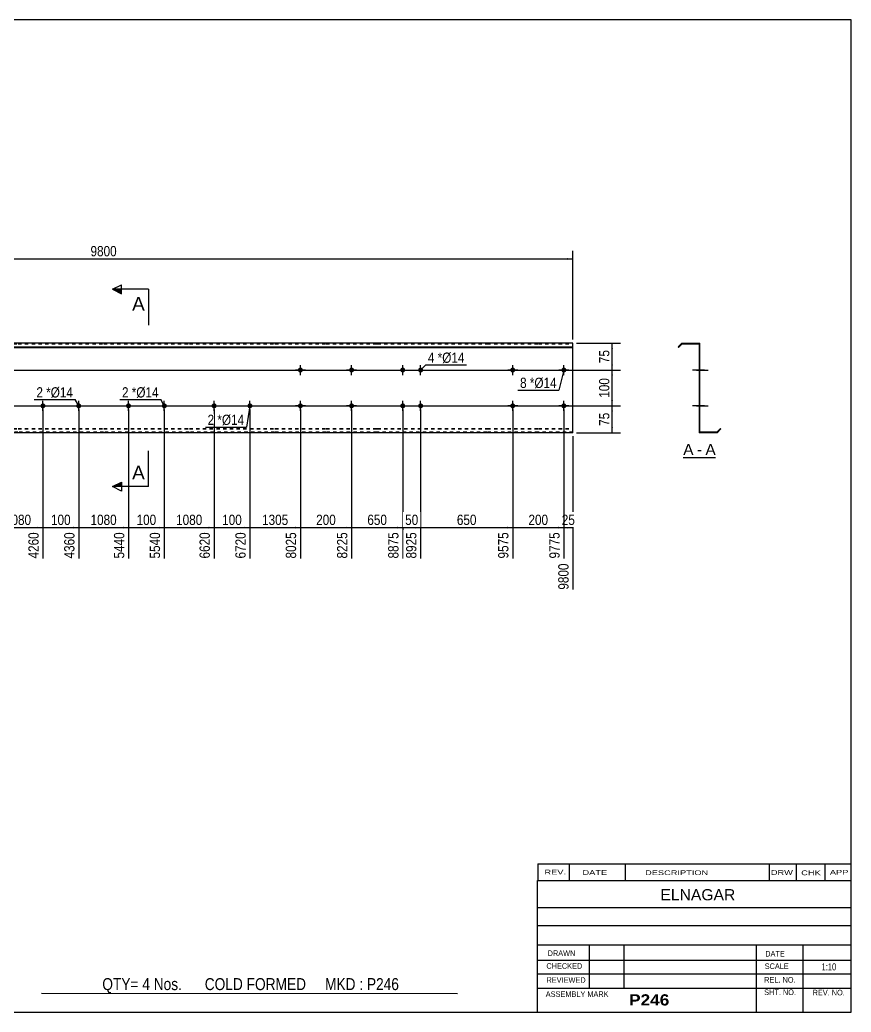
# Model space of a CAD drawing. Header units: millimetres. Extents: x -63 to 340, y -174 to 103.
# Drawn here: x 107.6 to 339.8, y -174.2 to 102.8 of the extents above; entities that cross this region are included whole.
import ezdxf

# ---------------------------------------------------------------- set-up
doc = ezdxf.new("R2010")
doc.units = ezdxf.units.MM
doc.linetypes.add('DXK_LINE_DOT1', pattern=[1.8814, 0.9407, -0.9407])
doc.styles.add('Arial', font='ARIAL.TTF', dxfattribs={"height": 0.2})
doc.styles.add('Arial Bold', font='ARIALBD.TTF', dxfattribs={"height": 0.2})
doc.styles.add('Arial Narrow', font='ARIALN.TTF', dxfattribs={"height": 0.2})

# ---------------------------------------------------------------- blocks, each defined once
blk = doc.blocks.new('Unknown-629092695-1872')
at = {"color": 5, "linetype": 'Continuous'}
for p, q in [((339.77, 102.75), (-60.23, 102.75)), ((-60.23, 102.75), (-60.23, -174.25)), ((339.77, -174.25), (339.77, 102.75)), ((-60.23, -174.25), (339.77, -174.25))]:
    blk.add_line(p, q, dxfattribs=at)
at = {"color": 174, "linetype": 'Continuous', "style": 'Arial'}
blk.add_text('Tekla structures', height=1.9102, rotation=90, dxfattribs=at).set_placement((-60.73, -173.75))
blk = doc.blocks.new('Unknown-629092695-12 - 1238')
at = {"color": 7, "linetype": 'Continuous'}
blk.add_line((292.9, -19.45), (301.93, -19.45), dxfattribs=at)
at = {"color": 0, "linetype": 'Continuous'}
blk.add_wipeout([(295.74, -18.7), (295.74, -15.5), (292.9, -15.5), (292.9, -18.7)], dxfattribs=at)
blk.add_wipeout([(298.13, -18.7), (298.13, -15.5), (296.7, -15.5), (296.7, -18.7)], dxfattribs=at)
at = {"color": 96, "linetype": 'Continuous', "style": 'Arial'}
blk.add_text('A', height=3.06, dxfattribs=at).set_placement((292.9, -18.7))
at = {"color": 0, "linetype": 'Continuous'}
blk.add_wipeout([(301.93, -18.7), (301.93, -15.5), (299.09, -15.5), (299.09, -18.7)], dxfattribs=at)
at = {"color": 96, "linetype": 'Continuous', "style": 'Arial'}
for s, p in [('A', (299.09, -18.7)), ('-', (296.7, -18.7))]:
    blk.add_text(s, height=3.06, dxfattribs=at).set_placement(p)
blk = doc.blocks.new('Bolt-629092695-1223 - 1203')
at = {"linetype": 'Continuous'}
for points in [[(185.27, -5, -1), (186.67, -5, -1)], [(258.85, -5, -1), (260.25, -5, -1)]]:
    blk.add_hatch(color=3, dxfattribs=at).paths.add_polyline_path(points)
at = {"color": 3, "linetype": 'Continuous'}
for p, q in [((187.37, -5), (184.57, -5)), ((185.97, -6.4), (185.97, -3.6)), ((260.95, -5), (258.15, -5)), ((259.55, -6.4), (259.55, -3.6))]:
    blk.add_line(p, q, dxfattribs=at)
blk = doc.blocks.new('Part-629092695-1218 - 1203')
at = {"color": 2, "linetype": 'Continuous'}
for p, q in [((9.6, 12.5), (0, 12.5)), ((0, 12.5), (0, -12.5)), ((0, 11.44), (9.6, 11.44)), ((0, 11.33), (9.6, 11.33)), ((23.89, 12.5), (9.7, 12.5)), ((9.7, 11.44), (23.89, 11.44)), ((9.7, 11.33), (23.89, 11.33)), ((54.59, 12.5), (23.99, 12.5)), ((23.99, 11.44), (54.59, 11.44)), ((23.99, 11.33), (54.59, 11.33)), ((68.88, 12.5), (54.69, 12.5)), ((54.69, 11.44), (68.88, 11.44)), ((54.69, 11.33), (68.88, 11.33)), ((83.18, 12.5), (68.98, 12.5)), ((68.98, 11.44), (83.18, 11.44)), ((68.98, 11.33), (83.18, 11.33)), ((107.08, 12.5), (83.28, 12.5)), ((83.28, 11.44), (107.08, 11.44)), ((83.28, 11.33), (107.08, 11.33)), ((130.98, 12.5), (107.18, 12.5)), ((107.18, 11.44), (130.98, 11.44)), ((107.18, 11.33), (130.98, 11.33)), ((154.88, 12.5), (131.08, 12.5)), ((131.08, 11.44), (154.88, 11.44)), ((131.08, 11.33), (154.88, 11.33)), ((178.78, 12.5), (154.98, 12.5)), ((154.98, 11.44), (178.78, 11.44)), ((154.98, 11.33), (178.78, 11.33)), ((193.07, 12.5), (178.88, 12.5)), ((178.88, 11.44), (193.07, 11.44)), ((178.88, 11.33), (193.07, 11.33)), ((207.36, 12.5), (193.17, 12.5)), ((193.17, 11.44), (207.36, 11.44)), ((193.17, 11.33), (207.36, 11.33)), ((238.06, 12.5), (207.46, 12.5)), ((207.46, 11.44), (238.06, 11.44)), ((207.46, 11.33), (238.06, 11.33)), ((252.35, 12.5), (238.16, 12.5)), ((238.16, 11.44), (252.35, 11.44)), ((238.16, 11.33), (252.35, 11.33)), ((262.05, 12.5), (252.45, 12.5)), ((252.45, 11.44), (262.05, 11.44)), ((252.45, 11.33), (262.05, 11.33)), ((262.05, -12.5), (262.05, 12.5)), ((9.6, -12.5), (0, -12.5)), ((23.89, -12.5), (9.7, -12.5)), ((54.59, -12.5), (23.99, -12.5)), ((68.88, -12.5), (54.69, -12.5)), ((83.18, -12.5), (68.98, -12.5)), ((107.08, -12.5), (83.28, -12.5)), ((130.98, -12.5), (107.18, -12.5)), ((154.88, -12.5), (131.08, -12.5)), ((178.78, -12.5), (154.98, -12.5)), ((193.07, -12.5), (178.88, -12.5)), ((207.36, -12.5), (193.17, -12.5)), ((238.06, -12.5), (207.46, -12.5)), ((252.35, -12.5), (238.16, -12.5)), ((262.05, -12.5), (252.45, -12.5))]:
    blk.add_line(p, q, dxfattribs=at)
at = {"color": 7, "linetype": 'DXK_LINE_DOT1'}
for p, q in [((0, 12.35), (9.6, 12.35)), ((9.7, 12.35), (23.89, 12.35)), ((23.99, 12.35), (54.59, 12.35)), ((54.69, 12.35), (68.88, 12.35)), ((68.98, 12.35), (83.18, 12.35)), ((83.28, 12.35), (107.08, 12.35)), ((107.18, 12.35), (130.98, 12.35)), ((131.08, 12.35), (154.88, 12.35)), ((154.98, 12.35), (178.78, 12.35)), ((178.88, 12.35), (193.07, 12.35)), ((193.17, 12.35), (207.36, 12.35)), ((207.46, 12.35), (238.06, 12.35)), ((238.16, 12.35), (252.35, 12.35)), ((252.45, 12.35), (262.05, 12.35)), ((0, -11.33), (9.6, -11.33)), ((0, -11.44), (9.6, -11.44)), ((9.6, -12.35), (0, -12.35)), ((9.7, -11.33), (23.89, -11.33)), ((9.7, -11.44), (23.89, -11.44)), ((23.89, -12.35), (9.7, -12.35)), ((23.99, -11.33), (54.59, -11.33)), ((23.99, -11.44), (54.59, -11.44)), ((54.59, -12.35), (23.99, -12.35)), ((54.69, -11.33), (68.88, -11.33)), ((54.69, -11.44), (68.88, -11.44)), ((68.88, -12.35), (54.69, -12.35)), ((68.98, -11.33), (83.18, -11.33)), ((68.98, -11.44), (83.18, -11.44)), ((83.18, -12.35), (68.98, -12.35)), ((83.28, -11.33), (107.08, -11.33)), ((83.28, -11.44), (107.08, -11.44)), ((107.08, -12.35), (83.28, -12.35)), ((107.18, -11.33), (130.98, -11.33)), ((107.18, -11.44), (130.98, -11.44)), ((130.98, -12.35), (107.18, -12.35)), ((131.08, -11.33), (154.88, -11.33)), ((131.08, -11.44), (154.88, -11.44)), ((154.88, -12.35), (131.08, -12.35)), ((154.98, -11.33), (178.78, -11.33)), ((154.98, -11.44), (178.78, -11.44)), ((178.78, -12.35), (154.98, -12.35)), ((178.88, -11.33), (193.07, -11.33)), ((178.88, -11.44), (193.07, -11.44)), ((193.07, -12.35), (178.88, -12.35)), ((193.17, -11.33), (207.36, -11.33)), ((193.17, -11.44), (207.36, -11.44)), ((207.36, -12.35), (193.17, -12.35)), ((207.46, -11.33), (238.06, -11.33)), ((207.46, -11.44), (238.06, -11.44)), ((238.06, -12.35), (207.46, -12.35)), ((238.16, -11.33), (252.35, -11.33)), ((238.16, -11.44), (252.35, -11.44)), ((252.35, -12.35), (238.16, -12.35)), ((252.45, -11.33), (262.05, -11.33)), ((252.45, -11.44), (262.05, -11.44)), ((262.05, -12.35), (252.45, -12.35))]:
    blk.add_line(p, q, dxfattribs=at)
blk = doc.blocks.new('Bolt-629092695-1220 - 1203')
at = {"linetype": 'Continuous'}
for points in [[(114.08, -4.3, -1), (114.08, -5.7, -1)], [(124.08, -4.3, -1), (124.08, -5.7, -1)]]:
    blk.add_hatch(color=3, dxfattribs=at).paths.add_polyline_path(points)
at = {"color": 3, "linetype": 'Continuous'}
for p, q in [((112.68, -5), (115.48, -5)), ((114.08, -6.4), (114.08, -3.6)), ((122.68, -5), (125.48, -5)), ((124.08, -6.4), (124.08, -3.6))]:
    blk.add_line(p, q, dxfattribs=at)
blk = doc.blocks.new('Bolt-629092695-1221 - 1203')
at = {"linetype": 'Continuous'}
for points in [[(137.98, -4.3, -1), (137.98, -5.7, -1)], [(147.98, -4.3, -1), (147.98, -5.7, -1)]]:
    blk.add_hatch(color=3, dxfattribs=at).paths.add_polyline_path(points)
at = {"color": 3, "linetype": 'Continuous'}
for p, q in [((136.58, -5), (139.38, -5)), ((137.98, -6.4), (137.98, -3.6)), ((146.58, -5), (149.38, -5)), ((147.98, -6.4), (147.98, -3.6))]:
    blk.add_line(p, q, dxfattribs=at)
blk = doc.blocks.new('Bolt-629092695-1222 - 1203')
at = {"linetype": 'Continuous'}
for points in [[(161.88, -4.3, -1), (161.88, -5.7, -1)], [(171.88, -4.3, -1), (171.88, -5.7, -1)]]:
    blk.add_hatch(color=3, dxfattribs=at).paths.add_polyline_path(points)
at = {"color": 3, "linetype": 'Continuous'}
for p, q in [((160.48, -5), (163.28, -5)), ((161.88, -6.4), (161.88, -3.6)), ((170.48, -5), (173.28, -5)), ((171.88, -6.4), (171.88, -3.6))]:
    blk.add_line(p, q, dxfattribs=at)
blk = doc.blocks.new('Bolt-629092695-1224 - 1203')
at = {"linetype": 'Continuous'}
for points in [[(185.27, 5, -1), (186.67, 5, -1)], [(258.85, 5, -1), (260.25, 5, -1)]]:
    blk.add_hatch(color=3, dxfattribs=at).paths.add_polyline_path(points)
at = {"color": 3, "linetype": 'Continuous'}
for p, q in [((185.97, 3.6), (185.97, 6.4)), ((259.55, 3.6), (259.55, 6.4)), ((187.37, 5), (184.57, 5)), ((260.95, 5), (258.15, 5))]:
    blk.add_line(p, q, dxfattribs=at)
blk = doc.blocks.new('Bolt-629092695-1228 - 1203')
at = {"linetype": 'Continuous'}
for points in [[(213.86, 5, -1), (215.26, 5, -1)], [(218.86, 5, -1), (220.26, 5, -1)], [(213.86, -5, -1), (215.26, -5, -1)], [(218.86, -5, -1), (220.26, -5, -1)]]:
    blk.add_hatch(color=3, dxfattribs=at).paths.add_polyline_path(points)
at = {"color": 3, "linetype": 'Continuous'}
for p, q in [((214.56, 3.6), (214.56, 6.4)), ((219.56, 3.6), (219.56, 6.4)), ((213.16, 5), (215.96, 5)), ((218.16, 5), (220.96, 5)), ((213.16, -5), (215.96, -5)), ((214.56, -6.4), (214.56, -3.6)), ((218.16, -5), (220.96, -5)), ((219.56, -6.4), (219.56, -3.6))]:
    blk.add_line(p, q, dxfattribs=at)
blk = doc.blocks.new('Bolt-629092695-1229 - 1203')
at = {"linetype": 'Continuous'}
for points in [[(199.57, 5, -1), (200.97, 5, -1)], [(244.56, 5, -1), (245.96, 5, -1)]]:
    blk.add_hatch(color=3, dxfattribs=at).paths.add_polyline_path(points)
at = {"color": 3, "linetype": 'Continuous'}
for p, q in [((200.27, 3.6), (200.27, 6.4)), ((245.26, 3.6), (245.26, 6.4)), ((201.67, 5), (198.87, 5)), ((246.66, 5), (243.86, 5))]:
    blk.add_line(p, q, dxfattribs=at)
blk = doc.blocks.new('Bolt-629092695-1230 - 1203')
at = {"linetype": 'Continuous'}
for points in [[(199.57, -5, -1), (200.97, -5, -1)], [(244.56, -5, -1), (245.96, -5, -1)]]:
    blk.add_hatch(color=3, dxfattribs=at).paths.add_polyline_path(points)
at = {"color": 3, "linetype": 'Continuous'}
for p, q in [((201.67, -5), (198.87, -5)), ((200.27, -6.4), (200.27, -3.6)), ((246.66, -5), (243.86, -5)), ((245.26, -6.4), (245.26, -3.6))]:
    blk.add_line(p, q, dxfattribs=at)
blk = doc.blocks.new('Part-629092695-1240 - 1238')
at = {"color": 2, "linetype": 'Continuous'}
for p, q in [((292.49, 12.5), (291.43, 11.44)), ((291.43, 11.44), (291.54, 11.33)), ((292.55, 12.35), (291.54, 11.33)), ((292.49, 12.5), (297.49, 12.5)), ((292.55, 12.35), (297.34, 12.35)), ((297.34, 12.35), (297.34, -12.5)), ((297.49, -12.35), (297.49, 12.5)), ((302.34, -12.5), (297.34, -12.5)), ((302.28, -12.35), (297.49, -12.35)), ((302.28, -12.35), (303.29, -11.33)), ((302.34, -12.5), (303.4, -11.44)), ((303.4, -11.44), (303.29, -11.33))]:
    blk.add_line(p, q, dxfattribs=at)
blk = doc.blocks.new('Bolt-629092695-1241 - 1238')
at = {"linetype": 'Continuous'}
blk.add_hatch(color=3, dxfattribs=at).paths.add_polyline_path([(297.49, -5.7), (297.49, -4.3), (297.34, -4.3), (297.34, -5.7)])
blk.add_hatch(color=3, dxfattribs=at).paths.add_polyline_path([(297.49, -5.7), (297.49, -4.3), (297.34, -4.3), (297.34, -5.7)])
at = {"color": 3, "linetype": 'Continuous'}
for p, q in [((296.59, -5), (299.34, -5)), ((296.59, -5), (299.34, -5)), ((297.34, -4.3), (297.49, -4.3)), ((297.34, -4.3), (297.49, -4.3)), ((297.34, -5.7), (297.49, -5.7)), ((297.34, -5.7), (297.49, -5.7))]:
    blk.add_line(p, q, dxfattribs=at)
blk = doc.blocks.new('Bolt-629092695-1242 - 1238')
at = {"linetype": 'Continuous'}
blk.add_hatch(color=3, dxfattribs=at).paths.add_polyline_path([(297.49, -5.7), (297.49, -4.3), (297.34, -4.3), (297.34, -5.7)])
blk.add_hatch(color=3, dxfattribs=at).paths.add_polyline_path([(297.49, -5.7), (297.49, -4.3), (297.34, -4.3), (297.34, -5.7)])
at = {"color": 3, "linetype": 'Continuous'}
for p, q in [((296.59, -5), (299.34, -5)), ((296.59, -5), (299.34, -5)), ((297.34, -4.3), (297.49, -4.3)), ((297.34, -4.3), (297.49, -4.3)), ((297.34, -5.7), (297.49, -5.7)), ((297.34, -5.7), (297.49, -5.7))]:
    blk.add_line(p, q, dxfattribs=at)
blk = doc.blocks.new('Bolt-629092695-1243 - 1238')
at = {"linetype": 'Continuous'}
blk.add_hatch(color=3, dxfattribs=at).paths.add_polyline_path([(297.49, -5.7), (297.49, -4.3), (297.34, -4.3), (297.34, -5.7)])
blk.add_hatch(color=3, dxfattribs=at).paths.add_polyline_path([(297.49, -5.7), (297.49, -4.3), (297.34, -4.3), (297.34, -5.7)])
at = {"color": 3, "linetype": 'Continuous'}
for p, q in [((296.59, -5), (299.34, -5)), ((296.59, -5), (299.34, -5)), ((297.34, -4.3), (297.49, -4.3)), ((297.34, -4.3), (297.49, -4.3)), ((297.34, -5.7), (297.49, -5.7)), ((297.34, -5.7), (297.49, -5.7))]:
    blk.add_line(p, q, dxfattribs=at)
blk = doc.blocks.new('Bolt-629092695-1244 - 1238')
at = {"linetype": 'Continuous'}
blk.add_hatch(color=3, dxfattribs=at).paths.add_polyline_path([(297.49, -5.7), (297.49, -4.3), (297.34, -4.3), (297.34, -5.7)])
blk.add_hatch(color=3, dxfattribs=at).paths.add_polyline_path([(297.49, -5.7), (297.49, -4.3), (297.34, -4.3), (297.34, -5.7)])
at = {"color": 3, "linetype": 'Continuous'}
for p, q in [((296.59, -5), (299.34, -5)), ((296.59, -5), (299.34, -5)), ((297.34, -4.3), (297.49, -4.3)), ((297.34, -4.3), (297.49, -4.3)), ((297.34, -5.7), (297.49, -5.7)), ((297.34, -5.7), (297.49, -5.7))]:
    blk.add_line(p, q, dxfattribs=at)
blk = doc.blocks.new('Bolt-629092695-1245 - 1238')
at = {"linetype": 'Continuous'}
blk.add_hatch(color=3, dxfattribs=at).paths.add_polyline_path([(297.34, -4.3), (297.34, -5.7), (297.49, -5.7), (297.49, -4.3)])
blk.add_hatch(color=3, dxfattribs=at).paths.add_polyline_path([(297.34, -4.3), (297.34, -5.7), (297.49, -5.7), (297.49, -4.3)])
at = {"color": 3, "linetype": 'Continuous'}
for p, q in [((296.54, -5), (299.84, -5)), ((296.54, -5), (299.84, -5)), ((297.34, -4.3), (297.49, -4.3)), ((297.34, -4.3), (297.49, -4.3)), ((297.34, -5.7), (297.49, -5.7)), ((297.34, -5.7), (297.49, -5.7))]:
    blk.add_line(p, q, dxfattribs=at)
blk = doc.blocks.new('Bolt-629092695-1246 - 1238')
at = {"linetype": 'Continuous'}
blk.add_hatch(color=3, dxfattribs=at).paths.add_polyline_path([(297.34, 5.7), (297.34, 4.3), (297.49, 4.3), (297.49, 5.7)])
blk.add_hatch(color=3, dxfattribs=at).paths.add_polyline_path([(297.34, 5.7), (297.34, 4.3), (297.49, 4.3), (297.49, 5.7)])
at = {"color": 3, "linetype": 'Continuous'}
for p, q in [((297.34, 5.7), (297.49, 5.7)), ((297.34, 5.7), (297.49, 5.7)), ((296.54, 5), (299.84, 5)), ((296.54, 5), (299.84, 5)), ((297.34, 4.3), (297.49, 4.3)), ((297.34, 4.3), (297.49, 4.3))]:
    blk.add_line(p, q, dxfattribs=at)
blk = doc.blocks.new('Bolt-629092695-1247 - 1238')
at = {"linetype": 'Continuous'}
for points in [[(297.34, 5.7), (297.34, 4.3), (297.49, 4.3), (297.49, 5.7)], [(297.34, 5.7), (297.34, 4.3), (297.49, 4.3), (297.49, 5.7)], [(297.34, -4.3), (297.34, -5.7), (297.49, -5.7), (297.49, -4.3)], [(297.34, -4.3), (297.34, -5.7), (297.49, -5.7), (297.49, -4.3)]]:
    blk.add_hatch(color=3, dxfattribs=at).paths.add_polyline_path(points)
at = {"color": 3, "linetype": 'Continuous'}
for p, q in [((297.49, 5.7), (297.34, 5.7)), ((297.49, 5.7), (297.34, 5.7)), ((298.79, 5), (295.49, 5)), ((298.79, 5), (295.49, 5)), ((297.49, 4.3), (297.34, 4.3)), ((297.49, 4.3), (297.34, 4.3)), ((298.79, -5), (295.49, -5)), ((298.79, -5), (295.49, -5)), ((297.49, -4.3), (297.34, -4.3)), ((297.49, -4.3), (297.34, -4.3)), ((297.49, -5.7), (297.34, -5.7)), ((297.49, -5.7), (297.34, -5.7))]:
    blk.add_line(p, q, dxfattribs=at)
blk = doc.blocks.new('Bolt-629092695-1248 - 1238')
at = {"linetype": 'Continuous'}
blk.add_hatch(color=3, dxfattribs=at).paths.add_polyline_path([(297.34, 5.7), (297.34, 4.3), (297.49, 4.3), (297.49, 5.7)])
blk.add_hatch(color=3, dxfattribs=at).paths.add_polyline_path([(297.34, 5.7), (297.34, 4.3), (297.49, 4.3), (297.49, 5.7)])
at = {"color": 3, "linetype": 'Continuous'}
for p, q in [((297.34, 5.7), (297.49, 5.7)), ((297.34, 5.7), (297.49, 5.7)), ((296.54, 5), (299.84, 5)), ((296.54, 5), (299.84, 5)), ((297.34, 4.3), (297.49, 4.3)), ((297.34, 4.3), (297.49, 4.3))]:
    blk.add_line(p, q, dxfattribs=at)
blk = doc.blocks.new('Bolt-629092695-1249 - 1238')
at = {"linetype": 'Continuous'}
blk.add_hatch(color=3, dxfattribs=at).paths.add_polyline_path([(297.34, -4.3), (297.34, -5.7), (297.49, -5.7), (297.49, -4.3)])
blk.add_hatch(color=3, dxfattribs=at).paths.add_polyline_path([(297.34, -4.3), (297.34, -5.7), (297.49, -5.7), (297.49, -4.3)])
at = {"color": 3, "linetype": 'Continuous'}
for p, q in [((296.54, -5), (299.84, -5)), ((296.54, -5), (299.84, -5)), ((297.34, -4.3), (297.49, -4.3)), ((297.34, -4.3), (297.49, -4.3)), ((297.34, -5.7), (297.49, -5.7)), ((297.34, -5.7), (297.49, -5.7))]:
    blk.add_line(p, q, dxfattribs=at)
blk = doc.blocks.new('Bolt-629092695-1250 - 1238')
at = {"linetype": 'Continuous'}
for points in [[(297.34, 5.7), (297.34, 4.3), (297.49, 4.3), (297.49, 5.7)], [(297.34, 5.7), (297.34, 4.3), (297.49, 4.3), (297.49, 5.7)], [(297.34, -4.3), (297.34, -5.7), (297.49, -5.7), (297.49, -4.3)], [(297.34, -4.3), (297.34, -5.7), (297.49, -5.7), (297.49, -4.3)]]:
    blk.add_hatch(color=3, dxfattribs=at).paths.add_polyline_path(points)
at = {"color": 3, "linetype": 'Continuous'}
for p, q in [((297.49, 5.7), (297.34, 5.7)), ((297.49, 5.7), (297.34, 5.7)), ((298.79, 5), (295.49, 5)), ((298.79, 5), (295.49, 5)), ((297.49, 4.3), (297.34, 4.3)), ((297.49, 4.3), (297.34, 4.3)), ((298.79, -5), (295.49, -5)), ((298.79, -5), (295.49, -5)), ((297.49, -4.3), (297.34, -4.3)), ((297.49, -4.3), (297.34, -4.3)), ((297.49, -5.7), (297.34, -5.7)), ((297.49, -5.7), (297.34, -5.7))]:
    blk.add_line(p, q, dxfattribs=at)
blk = doc.blocks.new('Bolt-629092695-1251 - 1238')
at = {"linetype": 'Continuous'}
blk.add_hatch(color=3, dxfattribs=at).paths.add_polyline_path([(297.34, 5.7), (297.34, 4.3), (297.49, 4.3), (297.49, 5.7)])
blk.add_hatch(color=3, dxfattribs=at).paths.add_polyline_path([(297.34, 5.7), (297.34, 4.3), (297.49, 4.3), (297.49, 5.7)])
at = {"color": 3, "linetype": 'Continuous'}
for p, q in [((297.34, 5.7), (297.49, 5.7)), ((297.34, 5.7), (297.49, 5.7)), ((296.54, 5), (299.84, 5)), ((296.54, 5), (299.84, 5)), ((297.34, 4.3), (297.49, 4.3)), ((297.34, 4.3), (297.49, 4.3))]:
    blk.add_line(p, q, dxfattribs=at)
blk = doc.blocks.new('Bolt-629092695-1252 - 1238')
at = {"linetype": 'Continuous'}
blk.add_hatch(color=3, dxfattribs=at).paths.add_polyline_path([(297.34, -4.3), (297.34, -5.7), (297.49, -5.7), (297.49, -4.3)])
blk.add_hatch(color=3, dxfattribs=at).paths.add_polyline_path([(297.34, -4.3), (297.34, -5.7), (297.49, -5.7), (297.49, -4.3)])
at = {"color": 3, "linetype": 'Continuous'}
for p, q in [((296.54, -5), (299.84, -5)), ((296.54, -5), (299.84, -5)), ((297.34, -4.3), (297.49, -4.3)), ((297.34, -4.3), (297.49, -4.3)), ((297.34, -5.7), (297.49, -5.7)), ((297.34, -5.7), (297.49, -5.7))]:
    blk.add_line(p, q, dxfattribs=at)
blk = doc.blocks.new('Bolt-629092695-1253 - 1238')
at = {"linetype": 'Continuous'}
blk.add_hatch(color=3, dxfattribs=at).paths.add_polyline_path([(297.34, 5.7), (297.34, 4.3), (297.49, 4.3), (297.49, 5.7)])
blk.add_hatch(color=3, dxfattribs=at).paths.add_polyline_path([(297.34, 5.7), (297.34, 4.3), (297.49, 4.3), (297.49, 5.7)])
at = {"color": 3, "linetype": 'Continuous'}
for p, q in [((297.34, 5.7), (297.49, 5.7)), ((297.34, 5.7), (297.49, 5.7)), ((296.54, 5), (299.84, 5)), ((296.54, 5), (299.84, 5)), ((297.34, 4.3), (297.49, 4.3)), ((297.34, 4.3), (297.49, 4.3))]:
    blk.add_line(p, q, dxfattribs=at)
blk = doc.blocks.new('Bolt-629092695-1254 - 1238')
at = {"linetype": 'Continuous'}
blk.add_hatch(color=3, dxfattribs=at).paths.add_polyline_path([(297.34, -4.3), (297.34, -5.7), (297.49, -5.7), (297.49, -4.3)])
blk.add_hatch(color=3, dxfattribs=at).paths.add_polyline_path([(297.34, -4.3), (297.34, -5.7), (297.49, -5.7), (297.49, -4.3)])
at = {"color": 3, "linetype": 'Continuous'}
for p, q in [((296.54, -5), (299.84, -5)), ((296.54, -5), (299.84, -5)), ((297.34, -4.3), (297.49, -4.3)), ((297.34, -4.3), (297.49, -4.3)), ((297.34, -5.7), (297.49, -5.7)), ((297.34, -5.7), (297.49, -5.7))]:
    blk.add_line(p, q, dxfattribs=at)
blk = doc.blocks.new('StraightDimension-629092695-1279 - 1203')
at = {"linetype": 'Continuous'}
blk.add_hatch(color=7, dxfattribs=at).paths.add_polyline_path([(213.06, -38.75), (214.56, -39), (213.06, -39.25)])
at = {"color": 7, "linetype": 'Continuous'}
for p, q in [((200.27, -6), (200.27, -47.61)), ((214.56, -6), (214.56, -47.61)), ((200.27, -39), (214.56, -39))]:
    blk.add_line(p, q, dxfattribs=at)
at = {"color": 0}
blk.add_wipeout([(210.76, -38.85), (210.76, -34.65), (204.07, -34.65), (204.07, -38.85)], dxfattribs=at)
at = {"color": 3, "style": 'Arial Narrow'}
blk.add_text('650', height=2.863, dxfattribs=at).set_placement((204.67, -38.25))
at = {"color": 0, "linetype": 'Continuous'}
blk.add_wipeout([(213.96, -39.7), (209.76, -39.7), (209.76, -48.21), (213.96, -48.21)], dxfattribs=at)
at = {"color": 3, "linetype": 'Continuous', "style": 'Arial Narrow'}
blk.add_text('8875', height=2.863, rotation=90.0002, dxfattribs=at).set_placement((213.36, -47.61))
blk = doc.blocks.new('StraightDimension-629092695-1284 - 1203')
at = {"linetype": 'Continuous'}
blk.add_hatch(color=7, dxfattribs=at).paths.add_polyline_path([(146.48, -38.75), (147.98, -39), (146.48, -39.25)])
at = {"color": 7, "linetype": 'Continuous'}
for p, q in [((137.98, -6), (137.98, -47.61)), ((147.98, -6), (147.98, -47.61)), ((137.98, -39), (147.98, -39))]:
    blk.add_line(p, q, dxfattribs=at)
at = {"color": 0}
blk.add_wipeout([(146.32, -38.85), (146.32, -34.65), (139.63, -34.65), (139.63, -38.85)], dxfattribs=at)
at = {"color": 3, "style": 'Arial Narrow'}
blk.add_text('100', height=2.863, dxfattribs=at).set_placement((140.23, -38.25))
at = {"color": 0, "linetype": 'Continuous'}
blk.add_wipeout([(147.38, -39.7), (143.18, -39.7), (143.18, -48.21), (147.38, -48.21)], dxfattribs=at)
at = {"color": 3, "linetype": 'Continuous', "style": 'Arial Narrow'}
blk.add_text('5540', height=2.863, rotation=90.0002, dxfattribs=at).set_placement((146.78, -47.61))
blk = doc.blocks.new('StraightDimension-629092695-1283 - 1203')
at = {"linetype": 'Continuous'}
blk.add_hatch(color=7, dxfattribs=at).paths.add_polyline_path([(160.38, -38.75), (161.88, -39), (160.38, -39.25)])
at = {"color": 7, "linetype": 'Continuous'}
for p, q in [((147.98, -6), (147.98, -47.61)), ((161.88, -6), (161.88, -47.61)), ((147.98, -39), (161.88, -39))]:
    blk.add_line(p, q, dxfattribs=at)
at = {"color": 0}
blk.add_wipeout([(159.18, -38.85), (159.18, -34.65), (150.67, -34.65), (150.67, -38.85)], dxfattribs=at)
at = {"color": 3, "style": 'Arial Narrow'}
blk.add_text('1080', height=2.863, dxfattribs=at).set_placement((151.27, -38.25))
at = {"color": 0, "linetype": 'Continuous'}
blk.add_wipeout([(161.28, -39.7), (157.08, -39.7), (157.08, -48.21), (161.28, -48.21)], dxfattribs=at)
at = {"color": 3, "linetype": 'Continuous', "style": 'Arial Narrow'}
blk.add_text('6620', height=2.863, rotation=90.0002, dxfattribs=at).set_placement((160.68, -47.61))
blk = doc.blocks.new('StraightDimension-629092695-1282 - 1203')
at = {"linetype": 'Continuous'}
blk.add_hatch(color=7, dxfattribs=at).paths.add_polyline_path([(170.38, -38.75), (171.88, -39), (170.38, -39.25)])
at = {"color": 7, "linetype": 'Continuous'}
for p, q in [((161.88, -6), (161.88, -47.61)), ((171.88, -6), (171.88, -47.61)), ((161.88, -39), (171.88, -39))]:
    blk.add_line(p, q, dxfattribs=at)
at = {"color": 0}
blk.add_wipeout([(170.22, -38.85), (170.22, -34.65), (163.53, -34.65), (163.53, -38.85)], dxfattribs=at)
at = {"color": 3, "style": 'Arial Narrow'}
blk.add_text('100', height=2.863, dxfattribs=at).set_placement((164.13, -38.25))
at = {"color": 0, "linetype": 'Continuous'}
blk.add_wipeout([(171.28, -39.7), (167.08, -39.7), (167.08, -48.21), (171.28, -48.21)], dxfattribs=at)
at = {"color": 3, "linetype": 'Continuous', "style": 'Arial Narrow'}
blk.add_text('6720', height=2.863, rotation=90.0002, dxfattribs=at).set_placement((170.68, -47.61))
blk = doc.blocks.new('StraightDimension-629092695-1286 - 1203')
at = {"linetype": 'Continuous'}
blk.add_hatch(color=7, dxfattribs=at).paths.add_polyline_path([(122.58, -38.75), (124.08, -39), (122.58, -39.25)])
at = {"color": 7, "linetype": 'Continuous'}
for p, q in [((114.08, -6), (114.08, -47.61)), ((124.08, -6), (124.08, -47.61)), ((114.08, -39), (124.08, -39))]:
    blk.add_line(p, q, dxfattribs=at)
at = {"color": 0}
blk.add_wipeout([(122.42, -38.85), (122.42, -34.65), (115.73, -34.65), (115.73, -38.85)], dxfattribs=at)
at = {"color": 3, "style": 'Arial Narrow'}
blk.add_text('100', height=2.863, dxfattribs=at).set_placement((116.33, -38.25))
at = {"color": 0, "linetype": 'Continuous'}
blk.add_wipeout([(123.48, -39.7), (119.28, -39.7), (119.28, -48.21), (123.48, -48.21)], dxfattribs=at)
at = {"color": 3, "linetype": 'Continuous', "style": 'Arial Narrow'}
blk.add_text('4360', height=2.863, rotation=90.0002, dxfattribs=at).set_placement((122.88, -47.61))
blk = doc.blocks.new('StraightDimension-629092695-1280 - 1203')
at = {"linetype": 'Continuous'}
blk.add_hatch(color=7, dxfattribs=at).paths.add_polyline_path([(198.77, -38.75), (200.27, -39), (198.77, -39.25)])
at = {"color": 7, "linetype": 'Continuous'}
for p, q in [((185.97, -6), (185.97, -47.61)), ((200.27, -6), (200.27, -47.61)), ((185.97, -39), (200.27, -39))]:
    blk.add_line(p, q, dxfattribs=at)
at = {"color": 0}
blk.add_wipeout([(196.46, -38.85), (196.46, -34.65), (189.78, -34.65), (189.78, -38.85)], dxfattribs=at)
at = {"color": 3, "style": 'Arial Narrow'}
blk.add_text('200', height=2.863, dxfattribs=at).set_placement((190.38, -38.25))
at = {"color": 0, "linetype": 'Continuous'}
blk.add_wipeout([(199.67, -39.7), (195.47, -39.7), (195.47, -48.21), (199.67, -48.21)], dxfattribs=at)
at = {"color": 3, "linetype": 'Continuous', "style": 'Arial Narrow'}
blk.add_text('8225', height=2.863, rotation=90.0002, dxfattribs=at).set_placement((199.07, -47.61))
blk = doc.blocks.new('StraightDimension-629092695-1275 - 1203')
at = {"linetype": 'Continuous'}
blk.add_hatch(color=7, dxfattribs=at).paths.add_polyline_path([(260.55, -38.75), (262.05, -39), (260.55, -39.25)])
at = {"color": 7, "linetype": 'Continuous'}
for p, q in [((259.55, -6), (259.55, -47.61)), ((262.05, -13.5), (262.05, -56.31)), ((259.55, -39), (262.05, -39))]:
    blk.add_line(p, q, dxfattribs=at)
at = {"color": 0}
blk.add_wipeout([(263.23, -38.85), (263.23, -34.65), (258.37, -34.65), (258.37, -38.85)], dxfattribs=at)
at = {"color": 0, "linetype": 'Continuous'}
blk.add_wipeout([(261.45, -48.4), (257.25, -48.4), (257.25, -56.91), (261.45, -56.91)], dxfattribs=at)
at = {"color": 3, "style": 'Arial Narrow'}
blk.add_text('25', height=2.863, dxfattribs=at).set_placement((258.97, -38.25))
at = {"color": 3, "linetype": 'Continuous', "style": 'Arial Narrow'}
blk.add_text('9800', height=2.863, rotation=90.0002, dxfattribs=at).set_placement((260.85, -56.31))
blk = doc.blocks.new('StraightDimension-629092695-1276 - 1203')
at = {"linetype": 'Continuous'}
blk.add_hatch(color=7, dxfattribs=at).paths.add_polyline_path([(258.05, -38.75), (259.55, -39), (258.05, -39.25)])
at = {"color": 7, "linetype": 'Continuous'}
for p, q in [((245.26, -6), (245.26, -47.61)), ((259.55, -6), (259.55, -47.61)), ((245.26, -39), (259.55, -39))]:
    blk.add_line(p, q, dxfattribs=at)
at = {"color": 0}
blk.add_wipeout([(255.75, -38.85), (255.75, -34.65), (249.06, -34.65), (249.06, -38.85)], dxfattribs=at)
at = {"color": 3, "style": 'Arial Narrow'}
blk.add_text('200', height=2.863, dxfattribs=at).set_placement((249.66, -38.25))
at = {"color": 0, "linetype": 'Continuous'}
blk.add_wipeout([(258.95, -39.7), (254.75, -39.7), (254.75, -48.21), (258.95, -48.21)], dxfattribs=at)
at = {"color": 3, "linetype": 'Continuous', "style": 'Arial Narrow'}
blk.add_text('9775', height=2.863, rotation=90.0002, dxfattribs=at).set_placement((258.35, -47.61))
blk = doc.blocks.new('StraightDimension-629092695-1277 - 1203')
at = {"linetype": 'Continuous'}
blk.add_hatch(color=7, dxfattribs=at).paths.add_polyline_path([(243.76, -38.75), (245.26, -39), (243.76, -39.25)])
at = {"color": 7, "linetype": 'Continuous'}
for p, q in [((219.56, -6), (219.56, -47.61)), ((245.26, -6), (245.26, -47.61)), ((219.56, -39), (245.26, -39))]:
    blk.add_line(p, q, dxfattribs=at)
at = {"color": 0}
blk.add_wipeout([(235.75, -38.85), (235.75, -34.65), (229.07, -34.65), (229.07, -38.85)], dxfattribs=at)
at = {"color": 0, "linetype": 'Continuous'}
blk.add_wipeout([(244.66, -39.7), (240.46, -39.7), (240.46, -48.21), (244.66, -48.21)], dxfattribs=at)
at = {"color": 3, "style": 'Arial Narrow'}
blk.add_text('650', height=2.863, dxfattribs=at).set_placement((229.67, -38.25))
at = {"color": 3, "linetype": 'Continuous', "style": 'Arial Narrow'}
blk.add_text('9575', height=2.863, rotation=90.0002, dxfattribs=at).set_placement((244.06, -47.61))
blk = doc.blocks.new('StraightDimension-629092695-1285 - 1203')
at = {"linetype": 'Continuous'}
blk.add_hatch(color=7, dxfattribs=at).paths.add_polyline_path([(136.48, -38.75), (137.98, -39), (136.48, -39.25)])
at = {"color": 7, "linetype": 'Continuous'}
for p, q in [((124.08, -6), (124.08, -47.61)), ((137.98, -6), (137.98, -47.61)), ((124.08, -39), (137.98, -39))]:
    blk.add_line(p, q, dxfattribs=at)
at = {"color": 0}
blk.add_wipeout([(135.28, -38.85), (135.28, -34.65), (126.77, -34.65), (126.77, -38.85)], dxfattribs=at)
at = {"color": 3, "style": 'Arial Narrow'}
blk.add_text('1080', height=2.863, dxfattribs=at).set_placement((127.37, -38.25))
at = {"color": 0, "linetype": 'Continuous'}
blk.add_wipeout([(137.38, -39.7), (133.18, -39.7), (133.18, -48.21), (137.38, -48.21)], dxfattribs=at)
at = {"color": 3, "linetype": 'Continuous', "style": 'Arial Narrow'}
blk.add_text('5440', height=2.863, rotation=90.0002, dxfattribs=at).set_placement((136.78, -47.61))
blk = doc.blocks.new('StraightDimension-629092695-1278 - 1203')
at = {"linetype": 'Continuous'}
blk.add_hatch(color=7, dxfattribs=at).paths.add_polyline_path([(218.06, -38.75), (219.56, -39), (218.06, -39.25)])
at = {"color": 7, "linetype": 'Continuous'}
for p, q in [((214.56, -6), (214.56, -47.61)), ((219.56, -6), (219.56, -47.61)), ((214.56, -39), (219.56, -39))]:
    blk.add_line(p, q, dxfattribs=at)
at = {"color": 0}
blk.add_wipeout([(219.49, -38.85), (219.49, -34.65), (214.63, -34.65), (214.63, -38.85)], dxfattribs=at)
at = {"color": 3, "style": 'Arial Narrow'}
blk.add_text('50', height=2.863, dxfattribs=at).set_placement((215.23, -38.25))
at = {"color": 0, "linetype": 'Continuous'}
blk.add_wipeout([(218.96, -39.7), (214.76, -39.7), (214.76, -48.21), (218.96, -48.21)], dxfattribs=at)
at = {"color": 3, "linetype": 'Continuous', "style": 'Arial Narrow'}
blk.add_text('8925', height=2.863, rotation=90.0002, dxfattribs=at).set_placement((218.36, -47.61))
blk = doc.blocks.new('StraightDimension-629092695-1281 - 1203')
at = {"linetype": 'Continuous'}
blk.add_hatch(color=7, dxfattribs=at).paths.add_polyline_path([(184.47, -38.75), (185.97, -39), (184.47, -39.25)])
at = {"color": 7, "linetype": 'Continuous'}
for p, q in [((171.88, -6), (171.88, -47.61)), ((185.97, -6), (185.97, -47.61)), ((171.88, -39), (185.97, -39))]:
    blk.add_line(p, q, dxfattribs=at)
at = {"color": 0}
blk.add_wipeout([(183.18, -38.85), (183.18, -34.65), (174.67, -34.65), (174.67, -38.85)], dxfattribs=at)
at = {"color": 3, "style": 'Arial Narrow'}
blk.add_text('1305', height=2.863, dxfattribs=at).set_placement((175.27, -38.25))
at = {"color": 0, "linetype": 'Continuous'}
blk.add_wipeout([(185.37, -39.7), (181.17, -39.7), (181.17, -48.21), (185.37, -48.21)], dxfattribs=at)
at = {"color": 3, "linetype": 'Continuous', "style": 'Arial Narrow'}
blk.add_text('8025', height=2.863, rotation=90.0002, dxfattribs=at).set_placement((184.77, -47.61))
blk = doc.blocks.new('StraightDimension-629092695-1287 - 1203')
at = {"linetype": 'Continuous'}
blk.add_hatch(color=7, dxfattribs=at).paths.add_polyline_path([(112.58, -38.75), (114.08, -39), (112.58, -39.25)])
at = {"color": 7, "linetype": 'Continuous'}
for p, q in [((100.18, -6), (100.18, -47.61)), ((114.08, -6), (114.08, -47.61)), ((100.18, -39), (114.08, -39))]:
    blk.add_line(p, q, dxfattribs=at)
at = {"color": 0}
blk.add_wipeout([(111.38, -38.85), (111.38, -34.65), (102.87, -34.65), (102.87, -38.85)], dxfattribs=at)
at = {"color": 3, "style": 'Arial Narrow'}
blk.add_text('1080', height=2.863, dxfattribs=at).set_placement((103.47, -38.25))
at = {"color": 0, "linetype": 'Continuous'}
blk.add_wipeout([(113.48, -39.7), (109.28, -39.7), (109.28, -48.21), (113.48, -48.21)], dxfattribs=at)
at = {"color": 3, "linetype": 'Continuous', "style": 'Arial Narrow'}
blk.add_text('4260', height=2.863, rotation=90.0002, dxfattribs=at).set_placement((112.88, -47.61))
blk = doc.blocks.new('StraightDimension-629092695-1376 - 1203')
at = {"linetype": 'Continuous'}
for points in [[(272.75, 11), (273, 12.5), (273.25, 11)], [(273.25, 6.5), (273, 5), (272.75, 6.5)]]:
    blk.add_hatch(color=7, dxfattribs=at).paths.add_polyline_path(points)
at = {"color": 7, "linetype": 'Continuous'}
for p, q in [((263.05, 12.5), (275.4, 12.5)), ((273, 5), (273, 12.5)), ((77.08, 5), (275.4, 5))]:
    blk.add_line(p, q, dxfattribs=at)
at = {"color": 0}
blk.add_wipeout([(272.85, 11.18), (268.65, 11.18), (268.65, 6.32), (272.85, 6.32)], dxfattribs=at)
at = {"color": 3, "style": 'Arial Narrow'}
blk.add_text('75', height=2.863, rotation=90.0002, dxfattribs=at).set_placement((272.25, 6.92))
blk = doc.blocks.new('StraightDimension-629092695-1377 - 1203')
at = {"linetype": 'Continuous'}
for points in [[(272.75, 3.5), (273, 5), (273.25, 3.5)], [(273.25, -3.5), (273, -5), (272.75, -3.5)]]:
    blk.add_hatch(color=7, dxfattribs=at).paths.add_polyline_path(points)
at = {"color": 7, "linetype": 'Continuous'}
for p, q in [((77.08, 5), (275.4, 5)), ((273, -5), (273, 5)), ((77.08, -5), (275.4, -5))]:
    blk.add_line(p, q, dxfattribs=at)
at = {"color": 0}
blk.add_wipeout([(272.85, 3.34), (268.65, 3.34), (268.65, -3.34), (272.85, -3.34)], dxfattribs=at)
at = {"color": 3, "style": 'Arial Narrow'}
blk.add_text('100', height=2.863, rotation=90.0002, dxfattribs=at).set_placement((272.25, -2.74))
blk = doc.blocks.new('StraightDimension-629092695-1378 - 1203')
at = {"linetype": 'Continuous'}
for points in [[(272.75, -6.5), (273, -5), (273.25, -6.5)], [(273.25, -11), (273, -12.5), (272.75, -11)]]:
    blk.add_hatch(color=7, dxfattribs=at).paths.add_polyline_path(points)
at = {"color": 7, "linetype": 'Continuous'}
for p, q in [((77.08, -5), (275.4, -5)), ((273, -12.5), (273, -5)), ((263.05, -12.5), (275.4, -12.5))]:
    blk.add_line(p, q, dxfattribs=at)
at = {"color": 0}
blk.add_wipeout([(272.85, -6.32), (268.65, -6.32), (268.65, -11.18), (272.85, -11.18)], dxfattribs=at)
at = {"color": 3, "style": 'Arial Narrow'}
blk.add_text('75', height=2.863, rotation=90.0002, dxfattribs=at).set_placement((272.25, -10.58))
blk = doc.blocks.new('StraightDimension-629092695-1402 - 1203')
at = {"linetype": 'Continuous'}
for points in [[(1.5, 35.75), (0, 36), (1.5, 36.25)], [(260.55, 36.25), (262.05, 36), (260.55, 35.75)]]:
    blk.add_hatch(color=7, dxfattribs=at).paths.add_polyline_path(points)
at = {"color": 7, "linetype": 'Continuous'}
for p, q in [((0, 13.5), (0, 38.25)), ((262.05, 13.5), (262.05, 38.25)), ((0, 36), (262.05, 36))]:
    blk.add_line(p, q, dxfattribs=at)
at = {"color": 0}
blk.add_wipeout([(135.28, 36.15), (135.28, 40.35), (126.77, 40.35), (126.77, 36.15)], dxfattribs=at)
at = {"color": 3, "style": 'Arial Narrow'}
blk.add_text('9800', height=2.863, dxfattribs=at).set_placement((127.37, 36.75))
blk = doc.blocks.new('CBS_CALLOFF-629092695-1941')
at = {"color": 7, "linetype": 'Continuous'}
blk.add_line((113.65, -168.98), (229.88, -169), dxfattribs=at)
at = {"color": 3, "linetype": 'Continuous', "style": 'Arial Narrow'}
blk.add_text('QTY= 4 Nos.      COLD FORMED     MKD : P246', height=3.3405, dxfattribs=at).set_placement((130.66, -168.09))
blk = doc.blocks.new('CBS_NAME_BLOG-629092695-1942')
at = {"color": 7, "linetype": 'Continuous'}
for p, q in [((252.18, -137.5), (339.7, -137.5)), ((252.18, -174.21), (252.18, -137.5)), ((252.18, -145.04), (339.7, -145.04)), ((252.26, -150.09), (339.77, -150.09)), ((252.18, -155.46), (339.7, -155.46)), ((266.71, -167.57), (266.71, -155.47)), ((276.39, -167.54), (276.39, -155.47)), ((313.31, -174.21), (313.31, -155.48)), ((326.36, -174.21), (326.36, -155.47)), ((252.19, -159.76), (339.77, -159.74)), ((252.18, -163.51), (339.7, -163.51)), ((252.18, -167.55), (339.7, -167.55)), ((252.18, -174.25), (339.77, -174.25))]:
    blk.add_line(p, q, dxfattribs=at)
at = {"color": 3, "linetype": 'Continuous', "style": 'Arial'}
blk.add_text('ELNAGAR', height=3.133, dxfattribs=at).set_placement((286.51, -143.03))
at = {"color": 3, "linetype": 'Continuous'}
for s, height, style, width, p in [('DRAWN', 1.566, 'Arial', 0.9, (255.01, -158.57)), ('DATE', 1.566, 'Arial', 0.9, (315.78, -158.73)), ('CHECKED', 1.566, 'Arial', 0.9, (254.67, -162.14)), ('SCALE', 1.566, 'Arial', 0.9, (315.63, -162.21)), ('1:10', 1.957, 'Arial Narrow', 0.9, (331.52, -162.57)), ('REVIEWED', 1.566, 'Arial', 0.9, (254.7, -166.06)), ('REL. NO.', 1.566, 'Arial', 0.9, (315.49, -166.01)), ('ASSEMBLY MARK', 1.5663, 'Arial', 0.9, (254.49, -169.99)), ('SHT. NO.', 1.566, 'Arial', 0.9, (315.48, -169.48)), ('REV. NO.', 1.566, 'Arial', 0.9, (329.01, -169.57)), ('P246', 3.131, 'Arial Bold', 1.1, (277.76, -172.39))]:
    blk.add_text(s, height=height, dxfattribs=dict(at, style=style, width=width)).set_placement(p)
blk = doc.blocks.new('CBS_REVISION-629092695-1943')
at = {"color": 7, "linetype": 'Continuous'}
for p, q in [((252.27, -132.87), (339.77, -132.87)), ((252.27, -132.87), (252.27, -137.5)), ((261.06, -132.87), (261.06, -137.5)), ((276.66, -132.87), (276.66, -137.44)), ((316.91, -132.87), (316.91, -137.5)), ((324.46, -132.87), (324.46, -137.5)), ((332.4, -132.87), (332.4, -137.5)), ((252.27, -137.5), (339.77, -137.5))]:
    blk.add_line(p, q, dxfattribs=at)
at = {"color": 7, "style": 'Arial Narrow', "width": 1.7}
for s, height, p in [('REV.', 1.326, (254.13, -135.82)), ('DATE', 1.326, (264.75, -135.94)), ('DESCRIPTION', 1.3257, (282.23, -135.99)), ('DRW', 1.326, (317.34, -135.93)), ('CHK', 1.326, (325.83, -136.02)), ('APP', 1.326, (333.83, -135.87))]:
    blk.add_text(s, height=height, dxfattribs=at).set_placement(p)
blk = doc.blocks.new('MarkSet-629092695-1418 - 1203')
at = {"color": 0}
blk.add_wipeout([(249.15, -0.01), (249.15, 2.99), (247.32, 2.99), (247.32, -0.01)], dxfattribs=at)
blk.add_wipeout([(249.15, -0.01), (249.15, 2.99), (247.32, 2.99), (247.32, -0.01)], dxfattribs=at)
blk.add_wipeout([(251.32, -0.01), (251.32, 2.99), (250.05, 2.99), (250.05, -0.01)], dxfattribs=at)
blk.add_wipeout([(251.32, -0.01), (251.32, 2.99), (250.05, 2.99), (250.05, -0.01)], dxfattribs=at)
at = {"color": 3, "style": 'Arial Narrow'}
blk.add_text('8', height=2.86, dxfattribs=at).set_placement((247.32, -0.01))
at = {"color": 0}
blk.add_wipeout([(257.54, -0.01), (257.54, 2.99), (251.32, 2.99), (251.32, -0.01)], dxfattribs=at)
blk.add_wipeout([(257.54, -0.01), (257.54, 2.99), (251.32, 2.99), (251.32, -0.01)], dxfattribs=at)
at = {"color": 7, "linetype": 'Continuous'}
for p in [(259.55, 5), (246.72, -0.61)]:
    blk.add_line(p, (258.14, -0.61), dxfattribs=at)
at = {"color": 3, "style": 'Arial Narrow'}
for s, height, p in [('*', 2.86, (250.05, -0.01)), ('Ø14', 2.863, (251.32, -0.01))]:
    blk.add_text(s, height=height, dxfattribs=at).set_placement(p)
blk = doc.blocks.new('Mark-629092695-1433 - 1203')
at = {"color": 0}
blk.add_wipeout([(114.08, -2.67), (114.08, 0.33), (112.26, 0.33), (112.26, -2.67)], dxfattribs=at)
blk.add_wipeout([(114.08, -2.67), (114.08, 0.33), (112.26, 0.33), (112.26, -2.67)], dxfattribs=at)
blk.add_wipeout([(116.26, -2.67), (116.26, 0.33), (114.98, 0.33), (114.98, -2.67)], dxfattribs=at)
blk.add_wipeout([(116.26, -2.67), (116.26, 0.33), (114.98, 0.33), (114.98, -2.67)], dxfattribs=at)
at = {"color": 3, "style": 'Arial Narrow'}
blk.add_text('2', height=2.86, dxfattribs=at).set_placement((112.26, -2.67))
at = {"color": 0}
blk.add_wipeout([(122.48, -2.67), (122.48, 0.33), (116.26, 0.33), (116.26, -2.67)], dxfattribs=at)
blk.add_wipeout([(122.48, -2.67), (122.48, 0.33), (116.26, 0.33), (116.26, -2.67)], dxfattribs=at)
at = {"color": 7, "linetype": 'Continuous'}
for p in [(111.66, -3.27), (124.08, -5)]:
    blk.add_line(p, (123.08, -3.27), dxfattribs=at)
at = {"color": 3, "style": 'Arial Narrow'}
for s, height, p in [('*', 2.86, (114.98, -2.67)), ('Ø14', 2.863, (116.26, -2.67))]:
    blk.add_text(s, height=height, dxfattribs=at).set_placement(p)
blk = doc.blocks.new('SectionMark-629092695-1273 - 1203')
at = {"linetype": 'Continuous'}
for points in [[(136.03, 27.55), (136.03, 26.3), (133.53, 27.55)], [(136.03, -26.3), (136.03, -27.55), (133.53, -27.55)]]:
    blk.add_hatch(color=30, dxfattribs=at).paths.add_polyline_path(points)
at = {"color": 30, "linetype": 'Continuous'}
for p, q in [((133.53, 27.55), (136.03, 28.8)), ((136.03, 26.3), (136.03, 28.8)), ((143.53, 27.55), (133.53, 27.55)), ((133.53, 27.55), (136.03, 26.3)), ((133.53, -27.55), (136.03, -26.3)), ((143.53, -27.55), (133.53, -27.55)), ((136.03, -28.8), (133.53, -27.55)), ((136.03, -26.3), (136.03, -28.8))]:
    blk.add_line(p, q, dxfattribs=at)
at = {"color": 0, "linetype": 'Continuous'}
for points in [[(142.53, 21.55), (142.53, 25.55), (138.97, 25.55), (138.97, 21.55)], [(142.53, -25.55), (142.53, -21.55), (138.97, -21.55), (138.97, -25.55)]]:
    blk.add_wipeout(points, dxfattribs=at)
at = {"color": 30, "linetype": 'Continuous'}
for p, q in [((143.53, 27.55), (143.53, 17.55)), ((143.53, -27.55), (143.53, -17.55))]:
    blk.add_line(p, q, dxfattribs=at)
at = {"color": 96, "linetype": 'Continuous', "style": 'Arial'}
for p in [(138.97, 21.55), (138.97, -25.55)]:
    blk.add_text('A', height=3.82, dxfattribs=at).set_placement(p)
blk = doc.blocks.new('Mark-629092695-1434 - 1203')
at = {"color": 0}
blk.add_wipeout([(137.98, -2.67), (137.98, 0.33), (136.16, 0.33), (136.16, -2.67)], dxfattribs=at)
blk.add_wipeout([(137.98, -2.67), (137.98, 0.33), (136.16, 0.33), (136.16, -2.67)], dxfattribs=at)
blk.add_wipeout([(140.16, -2.67), (140.16, 0.33), (138.88, 0.33), (138.88, -2.67)], dxfattribs=at)
blk.add_wipeout([(140.16, -2.67), (140.16, 0.33), (138.88, 0.33), (138.88, -2.67)], dxfattribs=at)
at = {"color": 3, "style": 'Arial Narrow'}
blk.add_text('2', height=2.86, dxfattribs=at).set_placement((136.16, -2.67))
at = {"color": 0}
blk.add_wipeout([(146.38, -2.67), (146.38, 0.33), (140.16, 0.33), (140.16, -2.67)], dxfattribs=at)
blk.add_wipeout([(146.38, -2.67), (146.38, 0.33), (140.16, 0.33), (140.16, -2.67)], dxfattribs=at)
at = {"color": 7, "linetype": 'Continuous'}
for p in [(135.56, -3.27), (147.98, -5)]:
    blk.add_line(p, (146.98, -3.27), dxfattribs=at)
at = {"color": 3, "style": 'Arial Narrow'}
for s, height, p in [('*', 2.86, (138.88, -2.67)), ('Ø14', 2.863, (140.16, -2.67))]:
    blk.add_text(s, height=height, dxfattribs=at).set_placement(p)
blk = doc.blocks.new('Mark-629092695-1435 - 1203')
at = {"color": 0}
blk.add_wipeout([(161.88, -10.33), (161.88, -7.33), (160.06, -7.33), (160.06, -10.33)], dxfattribs=at)
blk.add_wipeout([(161.88, -10.33), (161.88, -7.33), (160.06, -7.33), (160.06, -10.33)], dxfattribs=at)
blk.add_wipeout([(164.06, -10.33), (164.06, -7.33), (162.78, -7.33), (162.78, -10.33)], dxfattribs=at)
blk.add_wipeout([(164.06, -10.33), (164.06, -7.33), (162.78, -7.33), (162.78, -10.33)], dxfattribs=at)
at = {"color": 3, "style": 'Arial Narrow'}
blk.add_text('2', height=2.86, dxfattribs=at).set_placement((160.06, -10.33))
at = {"color": 0}
blk.add_wipeout([(170.28, -10.33), (170.28, -7.33), (164.06, -7.33), (164.06, -10.33)], dxfattribs=at)
blk.add_wipeout([(170.28, -10.33), (170.28, -7.33), (164.06, -7.33), (164.06, -10.33)], dxfattribs=at)
at = {"color": 7, "linetype": 'Continuous'}
for p in [(171.88, -5), (159.46, -10.93)]:
    blk.add_line(p, (170.88, -10.93), dxfattribs=at)
at = {"color": 3, "style": 'Arial Narrow'}
for s, height, p in [('*', 2.86, (162.78, -10.33)), ('Ø14', 2.863, (164.06, -10.33))]:
    blk.add_text(s, height=height, dxfattribs=at).set_placement(p)
blk = doc.blocks.new('Mark-629092695-1437 - 1203')
at = {"color": 0}
blk.add_wipeout([(223.4, 7.01), (223.4, 10.01), (221.57, 10.01), (221.57, 7.01)], dxfattribs=at)
blk.add_wipeout([(223.4, 7.01), (223.4, 10.01), (221.57, 10.01), (221.57, 7.01)], dxfattribs=at)
at = {"color": 7, "linetype": 'Continuous'}
blk.add_line((219.56, 5), (220.97, 6.41), dxfattribs=at)
at = {"color": 0}
blk.add_wipeout([(225.58, 7.01), (225.58, 10.01), (224.3, 10.01), (224.3, 7.01)], dxfattribs=at)
blk.add_wipeout([(225.58, 7.01), (225.58, 10.01), (224.3, 10.01), (224.3, 7.01)], dxfattribs=at)
at = {"color": 3, "style": 'Arial Narrow'}
blk.add_text('4', height=2.86, dxfattribs=at).set_placement((221.57, 7.01))
at = {"color": 0}
blk.add_wipeout([(231.79, 7.01), (231.79, 10.01), (225.58, 10.01), (225.58, 7.01)], dxfattribs=at)
blk.add_wipeout([(231.79, 7.01), (231.79, 10.01), (225.58, 10.01), (225.58, 7.01)], dxfattribs=at)
at = {"color": 7, "linetype": 'Continuous'}
blk.add_line((220.97, 6.41), (232.39, 6.41), dxfattribs=at)
at = {"color": 3, "style": 'Arial Narrow'}
for s, height, p in [('*', 2.86, (224.3, 7.01)), ('Ø14', 2.863, (225.58, 7.01))]:
    blk.add_text(s, height=height, dxfattribs=at).set_placement(p)

msp = doc.modelspace()

# ---------------------------------------------------------------- block references
for name in ['Unknown-629092695-1872', 'Part-629092695-1218 - 1203', 'Part-629092695-1240 - 1238', 'Bolt-629092695-1224 - 1203', 'Bolt-629092695-1229 - 1203', 'Bolt-629092695-1228 - 1203', 'Bolt-629092695-1247 - 1238', 'Bolt-629092695-1250 - 1238', 'Bolt-629092695-1246 - 1238', 'Bolt-629092695-1248 - 1238', 'Bolt-629092695-1251 - 1238', 'Bolt-629092695-1253 - 1238', 'Bolt-629092695-1220 - 1203', 'Bolt-629092695-1221 - 1203', 'Bolt-629092695-1222 - 1203', 'Bolt-629092695-1223 - 1203', 'Bolt-629092695-1230 - 1203', 'Bolt-629092695-1245 - 1238', 'Bolt-629092695-1249 - 1238', 'Bolt-629092695-1252 - 1238', 'Bolt-629092695-1254 - 1238', 'Bolt-629092695-1241 - 1238', 'Bolt-629092695-1242 - 1238', 'Bolt-629092695-1243 - 1238', 'Bolt-629092695-1244 - 1238', 'CBS_REVISION-629092695-1943', 'CBS_NAME_BLOG-629092695-1942', 'CBS_CALLOFF-629092695-1941']:
    msp.add_blockref(name, (0, 0))

# ---------------------------------------------------------------- next in the draw order: block references
for name in ['StraightDimension-629092695-1376 - 1203', 'StraightDimension-629092695-1286 - 1203', 'StraightDimension-629092695-1284 - 1203', 'StraightDimension-629092695-1279 - 1203', 'StraightDimension-629092695-1275 - 1203', 'Unknown-629092695-12 - 1238']:
    msp.add_blockref(name, (0, 0))

# ---------------------------------------------------------------- next in the draw order: block references
for name in ['StraightDimension-629092695-1402 - 1203', 'StraightDimension-629092695-1287 - 1203', 'StraightDimension-629092695-1285 - 1203', 'StraightDimension-629092695-1283 - 1203', 'StraightDimension-629092695-1280 - 1203', 'StraightDimension-629092695-1276 - 1203']:
    msp.add_blockref(name, (0, 0))

# ---------------------------------------------------------------- next in the draw order: block references
for name in ['StraightDimension-629092695-1282 - 1203', 'StraightDimension-629092695-1277 - 1203']:
    msp.add_blockref(name, (0, 0))

# ---------------------------------------------------------------- next in the draw order: block references
for name in ['StraightDimension-629092695-1281 - 1203', 'StraightDimension-629092695-1278 - 1203']:
    msp.add_blockref(name, (0, 0))

# ---------------------------------------------------------------- next in the draw order: block references
msp.add_blockref('StraightDimension-629092695-1377 - 1203', (0, 0))

# ---------------------------------------------------------------- next in the draw order: block references
for name in ['Mark-629092695-1437 - 1203', 'MarkSet-629092695-1418 - 1203', 'StraightDimension-629092695-1378 - 1203']:
    msp.add_blockref(name, (0, 0))

# ---------------------------------------------------------------- next in the draw order: block references
for name in ['SectionMark-629092695-1273 - 1203', 'Mark-629092695-1433 - 1203', 'Mark-629092695-1435 - 1203']:
    msp.add_blockref(name, (0, 0))

# ---------------------------------------------------------------- next in the draw order: block references
msp.add_blockref('Mark-629092695-1434 - 1203', (0, 0))

doc.saveas('drawing.dxf')
